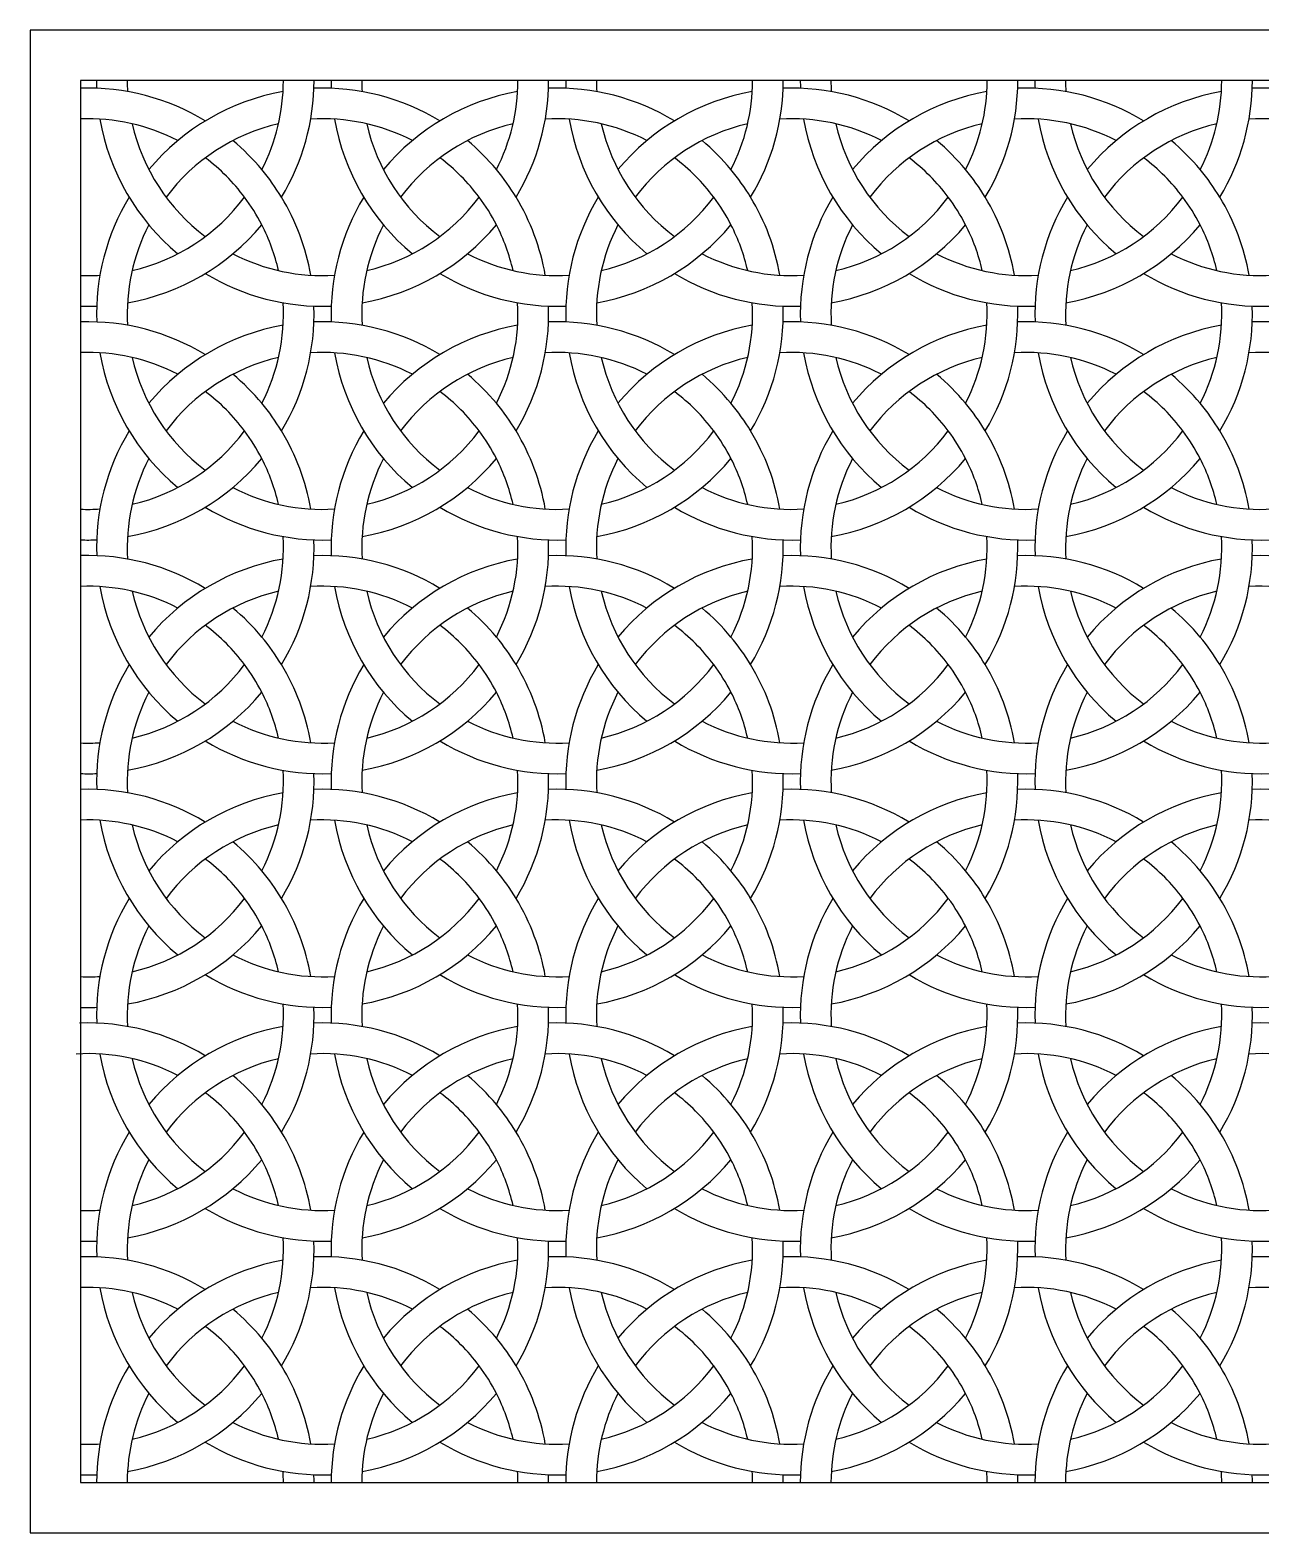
# Model space of a CAD drawing. Header units: inches. Extents: x -0.8 to 0.8, y -0.49 to 0.49.
# Drawn here: x -0.803 to 0, y -0.49 to 0.49 of the extents above; entities that cross this region are included whole.
import ezdxf

# ---------------------------------------------------------------- set-up
doc = ezdxf.new("R2010")
doc.units = ezdxf.units.IN
doc.header["$MEASUREMENT"] = 0
doc.layers.add('border', color=150, linetype='Continuous')
doc.layers.add('red', color=1, linetype='Continuous')

msp = doc.modelspace()

# ---------------------------------------------------------------- linework, layer by layer
at = {"layer": 'border', "linetype": 'Continuous'}
for p, q in [((-0.8028, 0.4903), (-0.8028, -0.4903)), ((0.8028, 0.4903), (-0.8028, 0.4903)), ((0.7698, 0.4573), (-0.7698, 0.4573)), ((-0.7698, 0.4573), (-0.7698, -0.4573)), ((-0.7698, -0.4573), (0.7698, -0.4573)), ((-0.8028, -0.4903), (0.8028, -0.4903))]:
    msp.add_line(p, q, dxfattribs=at)
at = {"layer": 'red'}
for points in [[(-0.61975, 0.3303, 0.093037), (-0.63882, 0.38125, 0.037569), (-0.65165, 0.39927, 0.045427), (-0.67053, 0.41819)], [(-0.46675, 0.3303, 0.093037), (-0.48582, 0.38125, 0.037569), (-0.49865, 0.39927, 0.045427), (-0.51753, 0.41819)], [(-0.31375, 0.3303, 0.093037), (-0.33282, 0.38125, 0.037569), (-0.34565, 0.39927, 0.045427), (-0.36453, 0.41819)], [(-0.16075, 0.3303, 0.093037), (-0.17982, 0.38125, 0.037569), (-0.19265, 0.39927, 0.045427), (-0.21153, 0.41819)], [(-0.00775, 0.3303, 0.093037), (-0.02682, 0.38125, 0.037569), (-0.03965, 0.39927, 0.045427), (-0.05853, 0.41819)], [(-0.64076, 0.33335, 0.062616), (-0.65165, 0.36323, 0.041755), (-0.6629, 0.38125, 0.071486), (-0.6885, 0.40692)], [(-0.48776, 0.33335, 0.062616), (-0.49865, 0.36323, 0.041755), (-0.5099, 0.38125, 0.071486), (-0.5355, 0.40692)], [(-0.33476, 0.33335, 0.062616), (-0.34565, 0.36323, 0.041755), (-0.3569, 0.38125, 0.071486), (-0.3825, 0.40692)], [(-0.18176, 0.33335, 0.062616), (-0.19265, 0.36323, 0.041755), (-0.2039, 0.38125, 0.071486), (-0.2295, 0.40692)], [(-0.02876, 0.33335, 0.062616), (-0.03965, 0.36323, 0.041755), (-0.0509, 0.38125, 0.071486), (-0.0765, 0.40692)], [(-0.61975, 0.1778, 0.093037), (-0.63882, 0.22875, 0.037569), (-0.65165, 0.24677, 0.045427), (-0.67053, 0.26569)], [(-0.46675, 0.1778, 0.093037), (-0.48582, 0.22875, 0.037569), (-0.49865, 0.24677, 0.045427), (-0.51753, 0.26569)], [(-0.31375, 0.1778, 0.093037), (-0.33282, 0.22875, 0.037569), (-0.34565, 0.24677, 0.045427), (-0.36453, 0.26569)], [(-0.16075, 0.1778, 0.093037), (-0.17982, 0.22875, 0.037569), (-0.19265, 0.24677, 0.045427), (-0.21153, 0.26569)], [(-0.00775, 0.1778, 0.093037), (-0.02682, 0.22875, 0.037569), (-0.03965, 0.24677, 0.045427), (-0.05853, 0.26569)], [(-0.64076, 0.18085, 0.062616), (-0.65165, 0.21073, 0.041755), (-0.6629, 0.22875, 0.071486), (-0.6885, 0.25442)], [(-0.48776, 0.18085, 0.062616), (-0.49865, 0.21073, 0.041755), (-0.5099, 0.22875, 0.071486), (-0.5355, 0.25442)], [(-0.33476, 0.18085, 0.062616), (-0.34565, 0.21073, 0.041755), (-0.3569, 0.22875, 0.071486), (-0.3825, 0.25442)], [(-0.18176, 0.18085, 0.062616), (-0.19265, 0.21073, 0.041755), (-0.2039, 0.22875, 0.071486), (-0.2295, 0.25442)], [(-0.02876, 0.18085, 0.062616), (-0.03965, 0.21073, 0.041755), (-0.0509, 0.22875, 0.071486), (-0.0765, 0.25442)], [(-0.61975, 0.0253, 0.093037), (-0.63882, 0.07625, 0.037569), (-0.65165, 0.09427, 0.045427), (-0.67053, 0.11319)], [(-0.46675, 0.0253, 0.093037), (-0.48582, 0.07625, 0.037569), (-0.49865, 0.09427, 0.045427), (-0.51753, 0.11319)], [(-0.31375, 0.0253, 0.093037), (-0.33282, 0.07625, 0.037569), (-0.34565, 0.09427, 0.045427), (-0.36453, 0.11319)], [(-0.16075, 0.0253, 0.093037), (-0.17982, 0.07625, 0.037569), (-0.19265, 0.09427, 0.045427), (-0.21153, 0.11319)], [(-0.00775, 0.0253, 0.093037), (-0.02682, 0.07625, 0.037569), (-0.03965, 0.09427, 0.045427), (-0.05853, 0.11319)], [(-0.64076, 0.02835, 0.062616), (-0.65165, 0.05823, 0.041755), (-0.6629, 0.07625, 0.071486), (-0.6885, 0.10192)], [(-0.48776, 0.02835, 0.062616), (-0.49865, 0.05823, 0.041755), (-0.5099, 0.07625, 0.071486), (-0.5355, 0.10192)], [(-0.33476, 0.02835, 0.062616), (-0.34565, 0.05823, 0.041755), (-0.3569, 0.07625, 0.071486), (-0.3825, 0.10192)], [(-0.18176, 0.02835, 0.062616), (-0.19265, 0.05823, 0.041755), (-0.2039, 0.07625, 0.071486), (-0.2295, 0.10192)], [(-0.02876, 0.02835, 0.062616), (-0.03965, 0.05823, 0.041755), (-0.0509, 0.07625, 0.071486), (-0.0765, 0.10192)], [(-0.61975, -0.1272, 0.093037), (-0.63882, -0.07625, 0.037569), (-0.65165, -0.05823, 0.045427), (-0.67053, -0.03931)], [(-0.46675, -0.1272, 0.093037), (-0.48582, -0.07625, 0.037569), (-0.49865, -0.05823, 0.045427), (-0.51753, -0.03931)], [(-0.31375, -0.1272, 0.093037), (-0.33282, -0.07625, 0.037569), (-0.34565, -0.05823, 0.045427), (-0.36453, -0.03931)], [(-0.16075, -0.1272, 0.093037), (-0.17982, -0.07625, 0.037569), (-0.19265, -0.05823, 0.045427), (-0.21153, -0.03931)], [(-0.00775, -0.1272, 0.093037), (-0.02682, -0.07625, 0.037569), (-0.03965, -0.05823, 0.045427), (-0.05853, -0.03931)], [(-0.64076, -0.12415, 0.062616), (-0.65165, -0.09427, 0.041755), (-0.6629, -0.07625, 0.071486), (-0.6885, -0.05058)], [(-0.48776, -0.12415, 0.062616), (-0.49865, -0.09427, 0.041755), (-0.5099, -0.07625, 0.071486), (-0.5355, -0.05058)], [(-0.33476, -0.12415, 0.062616), (-0.34565, -0.09427, 0.041755), (-0.3569, -0.07625, 0.071486), (-0.3825, -0.05058)], [(-0.18176, -0.12415, 0.062616), (-0.19265, -0.09427, 0.041755), (-0.2039, -0.07625, 0.071486), (-0.2295, -0.05058)], [(-0.02876, -0.12415, 0.062616), (-0.03965, -0.09427, 0.041755), (-0.0509, -0.07625, 0.071486), (-0.0765, -0.05058)], [(-0.61975, -0.2797, 0.093037), (-0.63882, -0.22875, 0.037569), (-0.65165, -0.21073, 0.045427), (-0.67053, -0.19181)], [(-0.46675, -0.2797, 0.093037), (-0.48582, -0.22875, 0.037569), (-0.49865, -0.21073, 0.045427), (-0.51753, -0.19181)], [(-0.31375, -0.2797, 0.093037), (-0.33282, -0.22875, 0.037569), (-0.34565, -0.21073, 0.045427), (-0.36453, -0.19181)], [(-0.16075, -0.2797, 0.093037), (-0.17982, -0.22875, 0.037569), (-0.19265, -0.21073, 0.045427), (-0.21153, -0.19181)], [(-0.00775, -0.2797, 0.093037), (-0.02682, -0.22875, 0.037569), (-0.03965, -0.21073, 0.045427), (-0.05853, -0.19181)], [(-0.64076, -0.27665, 0.062616), (-0.65165, -0.24677, 0.041755), (-0.6629, -0.22875, 0.071486), (-0.6885, -0.20308)], [(-0.48776, -0.27665, 0.062616), (-0.49865, -0.24677, 0.041755), (-0.5099, -0.22875, 0.071486), (-0.5355, -0.20308)], [(-0.33476, -0.27665, 0.062616), (-0.34565, -0.24677, 0.041755), (-0.3569, -0.22875, 0.071486), (-0.3825, -0.20308)], [(-0.18176, -0.27665, 0.062616), (-0.19265, -0.24677, 0.041755), (-0.2039, -0.22875, 0.071486), (-0.2295, -0.20308)], [(-0.02876, -0.27665, 0.062616), (-0.03965, -0.24677, 0.041755), (-0.0509, -0.22875, 0.071486), (-0.0765, -0.20308)], [(-0.61975, -0.4322, 0.093037), (-0.63882, -0.38125, 0.037569), (-0.65165, -0.36323, 0.045427), (-0.67053, -0.34431)], [(-0.46675, -0.4322, 0.093037), (-0.48582, -0.38125, 0.037569), (-0.49865, -0.36323, 0.045427), (-0.51753, -0.34431)], [(-0.31375, -0.4322, 0.093037), (-0.33282, -0.38125, 0.037569), (-0.34565, -0.36323, 0.045427), (-0.36453, -0.34431)], [(-0.16075, -0.4322, 0.093037), (-0.17982, -0.38125, 0.037569), (-0.19265, -0.36323, 0.045427), (-0.21153, -0.34431)], [(-0.00775, -0.4322, 0.093037), (-0.02682, -0.38125, 0.037569), (-0.03965, -0.36323, 0.045427), (-0.05853, -0.34431)], [(-0.64076, -0.42915, 0.062616), (-0.65165, -0.39927, 0.041755), (-0.6629, -0.38125, 0.071486), (-0.6885, -0.35558)], [(-0.48776, -0.42915, 0.062616), (-0.49865, -0.39927, 0.041755), (-0.5099, -0.38125, 0.071486), (-0.5355, -0.35558)], [(-0.33476, -0.42915, 0.062616), (-0.34565, -0.39927, 0.041755), (-0.3569, -0.38125, 0.071486), (-0.3825, -0.35558)], [(-0.18176, -0.42915, 0.062616), (-0.19265, -0.39927, 0.041755), (-0.2039, -0.38125, 0.071486), (-0.2295, -0.35558)], [(-0.02876, -0.42915, 0.062616), (-0.03965, -0.39927, 0.041755), (-0.0509, -0.38125, 0.071486), (-0.0765, -0.35558)]]:
    msp.add_lwpolyline(points, format="xyb", dxfattribs=at)
at = {"layer": 'red', "linetype": 'Continuous'}
for centre, radius, start, end in [((-0.765, 0.305), 0.14743, 58.74294, 91.86571), ((-0.612, 0.4575), 0.14743, 180.07772, 182.01163), ((-0.612, 0.4575), 0.12743, 180.08992, 183.30098), ((-0.765, 0.4575), 0.12743, 332.81191, 359.91008), ((-0.765, 0.4575), 0.14743, 328.85652, 359.92228), ((-0.612, 0.305), 0.14743, 58.74294, 92.19918), ((-0.459, 0.4575), 0.14743, 180.07772, 182.01163), ((-0.459, 0.4575), 0.12743, 180.08992, 183.30098), ((-0.612, 0.4575), 0.12743, 332.81191, 359.91008), ((-0.612, 0.4575), 0.14743, 328.85652, 359.92228), ((-0.459, 0.305), 0.14743, 58.74294, 92.19918), ((-0.306, 0.4575), 0.14743, 180.07772, 182.01163), ((-0.306, 0.4575), 0.12743, 180.08992, 183.30098), ((-0.459, 0.4575), 0.12743, 332.81191, 359.91008), ((-0.459, 0.4575), 0.14743, 328.85652, 359.92228), ((-0.306, 0.305), 0.14743, 58.74294, 92.19918), ((-0.153, 0.4575), 0.14743, 180.07772, 182.01163), ((-0.153, 0.4575), 0.12743, 180.08992, 183.30098), ((-0.306, 0.4575), 0.12743, 332.81191, 359.91008), ((-0.306, 0.4575), 0.14743, 328.85652, 359.92228), ((-0.153, 0.305), 0.14743, 58.74294, 92.19918), ((0, 0.4575), 0.14743, 180.07772, 182.01163), ((0, 0.4575), 0.12743, 180.08992, 183.30098), ((-0.153, 0.4575), 0.12743, 332.81191, 359.91008), ((-0.153, 0.4575), 0.14743, 328.85652, 359.92228), ((0, 0.305), 0.14743, 58.74294, 92.19918), ((-0.612, 0.305), 0.14743, 100.06969, 140.25029), ((-0.459, 0.305), 0.14743, 100.06969, 140.25029), ((-0.306, 0.305), 0.14743, 100.06969, 140.25029), ((-0.153, 0.305), 0.14743, 100.06969, 140.25029), ((0, 0.305), 0.14743, 100.06969, 140.25029), ((-0.765, 0.305), 0.12743, 62.65566, 92.15866), ((-0.612, 0.4575), 0.14743, 189.88214, 230.15363), ((-0.612, 0.305), 0.12743, 62.65566, 93.48853), ((-0.459, 0.4575), 0.14743, 189.88214, 230.15363), ((-0.459, 0.305), 0.12743, 62.65566, 93.48853), ((-0.306, 0.4575), 0.14743, 189.88214, 230.15363), ((-0.306, 0.305), 0.12743, 62.65566, 93.48853), ((-0.153, 0.4575), 0.14743, 189.88214, 230.15363), ((-0.153, 0.305), 0.12743, 62.65566, 93.48853), ((0, 0.4575), 0.14743, 189.88214, 230.15363), ((0, 0.305), 0.12743, 62.65566, 93.48853), ((-0.612, 0.4575), 0.12743, 192.8563, 233.10762), ((-0.612, 0.305), 0.12743, 103.04384, 143.24804), ((-0.459, 0.4575), 0.12743, 192.8563, 233.10762), ((-0.459, 0.305), 0.12743, 103.04384, 143.24804), ((-0.306, 0.4575), 0.12743, 192.8563, 233.10762), ((-0.306, 0.305), 0.12743, 103.04384, 143.24804), ((-0.153, 0.4575), 0.12743, 192.8563, 233.10762), ((-0.153, 0.305), 0.12743, 103.04384, 143.24804), ((0, 0.4575), 0.12743, 192.8563, 233.10762), ((0, 0.305), 0.12743, 103.04384, 143.24804), ((-0.612, 0.305), 0.14743, 148.85652, 182.01163), ((-0.765, 0.4575), 0.12743, 283.04384, 323.24804), ((-0.459, 0.305), 0.14743, 148.85652, 182.01163), ((-0.612, 0.4575), 0.12743, 283.04384, 323.24804), ((-0.306, 0.305), 0.14743, 148.85652, 182.01163), ((-0.459, 0.4575), 0.12743, 283.04384, 323.24804), ((-0.153, 0.305), 0.14743, 148.85652, 182.01163), ((-0.306, 0.4575), 0.12743, 283.04384, 323.24804), ((0, 0.305), 0.14743, 148.85652, 182.01163), ((-0.153, 0.4575), 0.12743, 283.04384, 323.24804), ((-0.612, 0.305), 0.12743, 152.81191, 183.30098), ((-0.765, 0.4575), 0.14743, 280.06969, 320.25029), ((-0.459, 0.305), 0.12743, 152.81191, 183.30098), ((-0.612, 0.4575), 0.14743, 280.06969, 320.25029), ((-0.306, 0.305), 0.12743, 152.81191, 183.30098), ((-0.459, 0.4575), 0.14743, 280.06969, 320.25029), ((-0.153, 0.305), 0.12743, 152.81191, 183.30098), ((-0.306, 0.4575), 0.14743, 280.06969, 320.25029), ((0, 0.305), 0.12743, 152.81191, 183.30098), ((-0.153, 0.4575), 0.14743, 280.06969, 320.25029), ((-0.612, 0.4575), 0.12743, 242.65566, 273.48853), ((-0.459, 0.4575), 0.12743, 242.65566, 273.48853), ((-0.306, 0.4575), 0.12743, 242.65566, 273.48853), ((-0.153, 0.4575), 0.12743, 242.65566, 273.48853), ((0, 0.4575), 0.12743, 242.65566, 273.48853), ((-0.765, 0.4575), 0.12743, 267.84134, 273.48853), ((-0.612, 0.4575), 0.14743, 238.74294, 272.19918), ((-0.459, 0.4575), 0.14743, 238.74294, 272.19918), ((-0.306, 0.4575), 0.14743, 238.74294, 272.19918), ((-0.153, 0.4575), 0.14743, 238.74294, 272.19918), ((0, 0.4575), 0.14743, 238.74294, 272.19918), ((-0.765, 0.4575), 0.14743, 268.13429, 272.19918), ((-0.765, 0.305), 0.12743, 332.81191, 3.30098), ((-0.765, 0.305), 0.14743, 328.85652, 2.01163), ((-0.612, 0.305), 0.12743, 332.81191, 3.30098), ((-0.612, 0.305), 0.14743, 328.85652, 2.01163), ((-0.459, 0.305), 0.12743, 332.81191, 3.30098), ((-0.459, 0.305), 0.14743, 328.85652, 2.01163), ((-0.306, 0.305), 0.12743, 332.81191, 3.30098), ((-0.306, 0.305), 0.14743, 328.85652, 2.01163), ((-0.153, 0.305), 0.12743, 332.81191, 3.30098), ((-0.153, 0.305), 0.14743, 328.85652, 2.01163), ((-0.765, 0.1525), 0.14743, 58.74294, 91.86571), ((-0.612, 0.1525), 0.14743, 100.06969, 140.25029), ((-0.612, 0.1525), 0.14743, 58.74294, 92.19918), ((-0.459, 0.1525), 0.14743, 100.06969, 140.25029), ((-0.459, 0.1525), 0.14743, 58.74294, 92.19918), ((-0.306, 0.1525), 0.14743, 100.06969, 140.25029), ((-0.306, 0.1525), 0.14743, 58.74294, 92.19918), ((-0.153, 0.1525), 0.14743, 100.06969, 140.25029), ((-0.153, 0.1525), 0.14743, 58.74294, 92.19918), ((0, 0.1525), 0.14743, 100.06969, 140.25029), ((0, 0.1525), 0.14743, 58.74294, 92.19918), ((-0.765, 0.1525), 0.12743, 62.65566, 92.15866), ((-0.612, 0.305), 0.14743, 189.88214, 230.15363), ((-0.612, 0.305), 0.12743, 192.8563, 233.10762), ((-0.612, 0.1525), 0.12743, 103.04384, 143.24804), ((-0.612, 0.1525), 0.12743, 62.65566, 93.48853), ((-0.459, 0.305), 0.14743, 189.88214, 230.15363), ((-0.459, 0.305), 0.12743, 192.8563, 233.10762), ((-0.459, 0.1525), 0.12743, 103.04384, 143.24804), ((-0.459, 0.1525), 0.12743, 62.65566, 93.48853), ((-0.306, 0.305), 0.14743, 189.88214, 230.15363), ((-0.306, 0.305), 0.12743, 192.8563, 233.10762), ((-0.306, 0.1525), 0.12743, 103.04384, 143.24804), ((-0.306, 0.1525), 0.12743, 62.65566, 93.48853), ((-0.153, 0.305), 0.14743, 189.88214, 230.15363), ((-0.153, 0.305), 0.12743, 192.8563, 233.10762), ((-0.153, 0.1525), 0.12743, 103.04384, 143.24804), ((-0.153, 0.1525), 0.12743, 62.65566, 93.48853), ((0, 0.305), 0.14743, 189.88214, 230.15363), ((0, 0.305), 0.12743, 192.8563, 233.10762), ((0, 0.1525), 0.12743, 103.04384, 143.24804), ((0, 0.1525), 0.12743, 62.65566, 93.48853), ((-0.612, 0.1525), 0.14743, 148.85652, 182.01163), ((-0.765, 0.305), 0.12743, 283.04384, 323.24804), ((-0.459, 0.1525), 0.14743, 148.85652, 182.01163), ((-0.612, 0.305), 0.12743, 283.04384, 323.24804), ((-0.306, 0.1525), 0.14743, 148.85652, 182.01163), ((-0.459, 0.305), 0.12743, 283.04384, 323.24804), ((-0.153, 0.1525), 0.14743, 148.85652, 182.01163), ((-0.306, 0.305), 0.12743, 283.04384, 323.24804), ((0, 0.1525), 0.14743, 148.85652, 182.01163), ((-0.153, 0.305), 0.12743, 283.04384, 323.24804), ((-0.612, 0.1525), 0.12743, 152.81191, 183.30098), ((-0.765, 0.305), 0.14743, 280.06969, 320.25029), ((-0.459, 0.1525), 0.12743, 152.81191, 183.30098), ((-0.612, 0.305), 0.14743, 280.06969, 320.25029), ((-0.306, 0.1525), 0.12743, 152.81191, 183.30098), ((-0.459, 0.305), 0.14743, 280.06969, 320.25029), ((-0.153, 0.1525), 0.12743, 152.81191, 183.30098), ((-0.306, 0.305), 0.14743, 280.06969, 320.25029), ((0, 0.1525), 0.12743, 152.81191, 183.30098), ((-0.153, 0.305), 0.14743, 280.06969, 320.25029), ((-0.612, 0.305), 0.12743, 242.65566, 273.48853), ((-0.459, 0.305), 0.12743, 242.65566, 273.48853), ((-0.306, 0.305), 0.12743, 242.65566, 273.48853), ((-0.153, 0.305), 0.12743, 242.65566, 273.48853), ((0, 0.305), 0.12743, 242.65566, 273.48853), ((-0.765, 0.305), 0.12743, 267.84134, 273.48853), ((-0.612, 0.305), 0.14743, 238.74294, 272.19918), ((-0.459, 0.305), 0.14743, 238.74294, 272.19918), ((-0.306, 0.305), 0.14743, 238.74294, 272.19918), ((-0.153, 0.305), 0.14743, 238.74294, 272.19918), ((0, 0.305), 0.14743, 238.74294, 272.19918), ((-0.765, 0.305), 0.14743, 268.13429, 272.19918), ((-0.765, 0.1525), 0.12743, 332.81191, 3.30098), ((-0.765, 0.1525), 0.14743, 328.85652, 2.01163), ((-0.612, 0.1525), 0.12743, 332.81191, 3.30098), ((-0.612, 0.1525), 0.14743, 328.85652, 2.01163), ((-0.459, 0.1525), 0.12743, 332.81191, 3.30098), ((-0.459, 0.1525), 0.14743, 328.85652, 2.01163), ((-0.306, 0.1525), 0.12743, 332.81191, 3.30098), ((-0.306, 0.1525), 0.14743, 328.85652, 2.01163), ((-0.153, 0.1525), 0.12743, 332.81191, 3.30098), ((-0.153, 0.1525), 0.14743, 328.85652, 2.01163), ((-0.765, 0), 0.14743, 58.74294, 91.86571), ((-0.612, 0), 0.14743, 58.74294, 92.19918), ((-0.459, 0), 0.14743, 58.74294, 92.19918), ((-0.306, 0), 0.14743, 58.74294, 92.19918), ((-0.153, 0), 0.14743, 58.74294, 92.19918), ((0, 0), 0.14743, 58.74294, 92.19918), ((-0.612, 0), 0.14743, 100.06969, 140.25029), ((-0.459, 0), 0.14743, 100.06969, 140.25029), ((-0.306, 0), 0.14743, 100.06969, 140.25029), ((-0.153, 0), 0.14743, 100.06969, 140.25029), ((0, 0), 0.14743, 100.06969, 140.25029), ((-0.765, 0), 0.12743, 62.65566, 92.15866), ((-0.612, 0.1525), 0.14743, 189.88214, 230.15363), ((-0.612, 0.1525), 0.12743, 192.8563, 233.10762), ((-0.612, 0), 0.12743, 103.04384, 143.24804), ((-0.612, 0), 0.12743, 62.65566, 93.48853), ((-0.459, 0.1525), 0.14743, 189.88214, 230.15363), ((-0.459, 0.1525), 0.12743, 192.8563, 233.10762), ((-0.459, 0), 0.12743, 103.04384, 143.24804), ((-0.459, 0), 0.12743, 62.65566, 93.48853), ((-0.306, 0.1525), 0.14743, 189.88214, 230.15363), ((-0.306, 0.1525), 0.12743, 192.8563, 233.10762), ((-0.306, 0), 0.12743, 103.04384, 143.24804), ((-0.306, 0), 0.12743, 62.65566, 93.48853), ((-0.153, 0.1525), 0.14743, 189.88214, 230.15363), ((-0.153, 0.1525), 0.12743, 192.8563, 233.10762), ((-0.153, 0), 0.12743, 103.04384, 143.24804), ((-0.153, 0), 0.12743, 62.65566, 93.48853), ((0, 0.1525), 0.14743, 189.88214, 230.15363), ((0, 0.1525), 0.12743, 192.8563, 233.10762), ((0, 0), 0.12743, 103.04384, 143.24804), ((0, 0), 0.12743, 62.65566, 93.48853), ((-0.612, 0), 0.14743, 148.85652, 182.01163), ((-0.765, 0.1525), 0.12743, 283.04384, 323.24804), ((-0.459, 0), 0.14743, 148.85652, 182.01163), ((-0.612, 0.1525), 0.12743, 283.04384, 323.24804), ((-0.306, 0), 0.14743, 148.85652, 182.01163), ((-0.459, 0.1525), 0.12743, 283.04384, 323.24804), ((-0.153, 0), 0.14743, 148.85652, 182.01163), ((-0.306, 0.1525), 0.12743, 283.04384, 323.24804), ((0, 0), 0.14743, 148.85652, 182.01163), ((-0.153, 0.1525), 0.12743, 283.04384, 323.24804), ((-0.612, 0), 0.12743, 152.81191, 183.30098), ((-0.765, 0.1525), 0.14743, 280.06969, 320.25029), ((-0.459, 0), 0.12743, 152.81191, 183.30098), ((-0.612, 0.1525), 0.14743, 280.06969, 320.25029), ((-0.306, 0), 0.12743, 152.81191, 183.30098), ((-0.459, 0.1525), 0.14743, 280.06969, 320.25029), ((-0.153, 0), 0.12743, 152.81191, 183.30098), ((-0.306, 0.1525), 0.14743, 280.06969, 320.25029), ((0, 0), 0.12743, 152.81191, 183.30098), ((-0.153, 0.1525), 0.14743, 280.06969, 320.25029), ((-0.612, 0.1525), 0.12743, 242.65566, 273.48853), ((-0.459, 0.1525), 0.12743, 242.65566, 273.48853), ((-0.306, 0.1525), 0.12743, 242.65566, 273.48853), ((-0.153, 0.1525), 0.12743, 242.65566, 273.48853), ((0, 0.1525), 0.12743, 242.65566, 273.48853), ((-0.765, 0.1525), 0.12743, 267.84134, 273.48853), ((-0.612, 0.1525), 0.14743, 238.74294, 272.19918), ((-0.459, 0.1525), 0.14743, 238.74294, 272.19918), ((-0.306, 0.1525), 0.14743, 238.74294, 272.19918), ((-0.153, 0.1525), 0.14743, 238.74294, 272.19918), ((0, 0.1525), 0.14743, 238.74294, 272.19918), ((-0.765, 0.1525), 0.14743, 268.13429, 272.19918), ((-0.765, 0), 0.12743, 332.81191, 3.30098), ((-0.765, 0), 0.14743, 328.85652, 2.01163), ((-0.612, 0), 0.12743, 332.81191, 3.30098), ((-0.612, 0), 0.14743, 328.85652, 2.01163), ((-0.459, 0), 0.12743, 332.81191, 3.30098), ((-0.459, 0), 0.14743, 328.85652, 2.01163), ((-0.306, 0), 0.12743, 332.81191, 3.30098), ((-0.306, 0), 0.14743, 328.85652, 2.01163), ((-0.153, 0), 0.12743, 332.81191, 3.30098), ((-0.153, 0), 0.14743, 328.85652, 2.01163), ((-0.765, -0.1525), 0.14743, 58.74294, 91.86571), ((-0.612, -0.1525), 0.14743, 100.06969, 140.25029), ((-0.612, -0.1525), 0.14743, 58.74294, 92.19918), ((-0.459, -0.1525), 0.14743, 100.06969, 140.25029), ((-0.459, -0.1525), 0.14743, 58.74294, 92.19918), ((-0.306, -0.1525), 0.14743, 100.06969, 140.25029), ((-0.306, -0.1525), 0.14743, 58.74294, 92.19918), ((-0.153, -0.1525), 0.14743, 100.06969, 140.25029), ((-0.153, -0.1525), 0.14743, 58.74294, 92.19918), ((0, -0.1525), 0.14743, 100.06969, 140.25029), ((0, -0.1525), 0.14743, 58.74294, 92.19918), ((-0.765, -0.1525), 0.12743, 62.65566, 92.15866), ((-0.612, 0), 0.14743, 189.88214, 230.15363), ((-0.612, 0), 0.12743, 192.8563, 233.10762), ((-0.612, -0.1525), 0.12743, 103.04384, 143.24804), ((-0.612, -0.1525), 0.12743, 62.65566, 93.48853), ((-0.459, 0), 0.14743, 189.88214, 230.15363), ((-0.459, 0), 0.12743, 192.8563, 233.10762), ((-0.459, -0.1525), 0.12743, 103.04384, 143.24804), ((-0.459, -0.1525), 0.12743, 62.65566, 93.48853), ((-0.306, 0), 0.14743, 189.88214, 230.15363), ((-0.306, 0), 0.12743, 192.8563, 233.10762), ((-0.306, -0.1525), 0.12743, 103.04384, 143.24804), ((-0.306, -0.1525), 0.12743, 62.65566, 93.48853), ((-0.153, 0), 0.14743, 189.88214, 230.15363), ((-0.153, 0), 0.12743, 192.8563, 233.10762), ((-0.153, -0.1525), 0.12743, 103.04384, 143.24804), ((-0.153, -0.1525), 0.12743, 62.65566, 93.48853), ((0, 0), 0.14743, 189.88214, 230.15363), ((0, 0), 0.12743, 192.8563, 233.10762), ((0, -0.1525), 0.12743, 103.04384, 143.24804), ((0, -0.1525), 0.12743, 62.65566, 93.48853), ((-0.612, -0.1525), 0.14743, 148.85652, 182.01163), ((-0.765, 0), 0.12743, 283.04384, 323.24804), ((-0.459, -0.1525), 0.14743, 148.85652, 182.01163), ((-0.612, 0), 0.12743, 283.04384, 323.24804), ((-0.306, -0.1525), 0.14743, 148.85652, 182.01163), ((-0.459, 0), 0.12743, 283.04384, 323.24804), ((-0.153, -0.1525), 0.14743, 148.85652, 182.01163), ((-0.306, 0), 0.12743, 283.04384, 323.24804), ((0, -0.1525), 0.14743, 148.85652, 182.01163), ((-0.153, 0), 0.12743, 283.04384, 323.24804), ((-0.612, -0.1525), 0.12743, 152.81191, 183.30098), ((-0.765, 0), 0.14743, 280.06969, 320.25029), ((-0.459, -0.1525), 0.12743, 152.81191, 183.30098), ((-0.612, 0), 0.14743, 280.06969, 320.25029), ((-0.306, -0.1525), 0.12743, 152.81191, 183.30098), ((-0.459, 0), 0.14743, 280.06969, 320.25029), ((-0.153, -0.1525), 0.12743, 152.81191, 183.30098), ((-0.306, 0), 0.14743, 280.06969, 320.25029), ((0, -0.1525), 0.12743, 152.81191, 183.30098), ((-0.153, 0), 0.14743, 280.06969, 320.25029), ((-0.612, 0), 0.12743, 242.65566, 273.48853), ((-0.459, 0), 0.12743, 242.65566, 273.48853), ((-0.306, 0), 0.12743, 242.65566, 273.48853), ((-0.153, 0), 0.12743, 242.65566, 273.48853), ((0, 0), 0.12743, 242.65566, 273.48853), ((-0.765, 0), 0.12743, 267.84134, 273.48853), ((-0.612, 0), 0.14743, 238.74294, 272.19918), ((-0.459, 0), 0.14743, 238.74294, 272.19918), ((-0.306, 0), 0.14743, 238.74294, 272.19918), ((-0.153, 0), 0.14743, 238.74294, 272.19918), ((0, 0), 0.14743, 238.74294, 272.19918), ((-0.765, -0.1525), 0.12743, 332.81191, 3.30098), ((-0.612, -0.1525), 0.12743, 332.81191, 3.30098), ((-0.459, -0.1525), 0.12743, 332.81191, 3.30098), ((-0.306, -0.1525), 0.12743, 332.81191, 3.30098), ((-0.153, -0.1525), 0.12743, 332.81191, 3.30098), ((-0.765, 0), 0.14743, 268.13429, 272.19918), ((-0.765, -0.1525), 0.14743, 328.85652, 2.01163), ((-0.612, -0.1525), 0.14743, 328.85652, 2.01163), ((-0.459, -0.1525), 0.14743, 328.85652, 2.01163), ((-0.306, -0.1525), 0.14743, 328.85652, 2.01163), ((-0.153, -0.1525), 0.14743, 328.85652, 2.01163), ((-0.765, -0.305), 0.14743, 58.74294, 92.19918), ((-0.612, -0.305), 0.14743, 100.06969, 140.25029), ((-0.612, -0.305), 0.14743, 58.74294, 92.19918), ((-0.459, -0.305), 0.14743, 100.06969, 140.25029), ((-0.459, -0.305), 0.14743, 58.74294, 92.19918), ((-0.306, -0.305), 0.14743, 100.06969, 140.25029), ((-0.306, -0.305), 0.14743, 58.74294, 92.19918), ((-0.153, -0.305), 0.14743, 100.06969, 140.25029), ((-0.153, -0.305), 0.14743, 58.74294, 92.19918), ((0, -0.305), 0.14743, 100.06969, 140.25029), ((0, -0.305), 0.14743, 58.74294, 92.19918), ((-0.765, -0.305), 0.12743, 62.65566, 93.48853), ((-0.612, -0.1525), 0.14743, 189.88214, 230.15363), ((-0.612, -0.1525), 0.12743, 192.8563, 233.10762), ((-0.612, -0.305), 0.12743, 103.04384, 143.24804), ((-0.612, -0.305), 0.12743, 62.65566, 93.48853), ((-0.459, -0.1525), 0.14743, 189.88214, 230.15363), ((-0.459, -0.1525), 0.12743, 192.8563, 233.10762), ((-0.459, -0.305), 0.12743, 103.04384, 143.24804), ((-0.459, -0.305), 0.12743, 62.65566, 93.48853), ((-0.306, -0.1525), 0.14743, 189.88214, 230.15363), ((-0.306, -0.1525), 0.12743, 192.8563, 233.10762), ((-0.306, -0.305), 0.12743, 103.04384, 143.24804), ((-0.306, -0.305), 0.12743, 62.65566, 93.48853), ((-0.153, -0.1525), 0.14743, 189.88214, 230.15363), ((-0.153, -0.1525), 0.12743, 192.8563, 233.10762), ((-0.153, -0.305), 0.12743, 103.04384, 143.24804), ((-0.153, -0.305), 0.12743, 62.65566, 93.48853), ((0, -0.1525), 0.14743, 189.88214, 230.15363), ((0, -0.1525), 0.12743, 192.8563, 233.10762), ((0, -0.305), 0.12743, 103.04384, 143.24804), ((0, -0.305), 0.12743, 62.65566, 93.48853), ((-0.612, -0.305), 0.14743, 148.85652, 182.01163), ((-0.765, -0.1525), 0.12743, 283.04384, 323.24804), ((-0.459, -0.305), 0.14743, 148.85652, 182.01163), ((-0.612, -0.1525), 0.12743, 283.04384, 323.24804), ((-0.306, -0.305), 0.14743, 148.85652, 182.01163), ((-0.459, -0.1525), 0.12743, 283.04384, 323.24804), ((-0.153, -0.305), 0.14743, 148.85652, 182.01163), ((-0.306, -0.1525), 0.12743, 283.04384, 323.24804), ((0, -0.305), 0.14743, 148.85652, 182.01163), ((-0.153, -0.1525), 0.12743, 283.04384, 323.24804), ((-0.612, -0.305), 0.12743, 152.81191, 183.30098), ((-0.765, -0.1525), 0.14743, 280.06969, 320.25029), ((-0.459, -0.305), 0.12743, 152.81191, 183.30098), ((-0.612, -0.1525), 0.14743, 280.06969, 320.25029), ((-0.306, -0.305), 0.12743, 152.81191, 183.30098), ((-0.459, -0.1525), 0.14743, 280.06969, 320.25029), ((-0.153, -0.305), 0.12743, 152.81191, 183.30098), ((-0.306, -0.1525), 0.14743, 280.06969, 320.25029), ((0, -0.305), 0.12743, 152.81191, 183.30098), ((-0.153, -0.1525), 0.14743, 280.06969, 320.25029), ((-0.612, -0.1525), 0.12743, 242.65566, 273.48853), ((-0.459, -0.1525), 0.12743, 242.65566, 273.48853), ((-0.306, -0.1525), 0.12743, 242.65566, 273.48853), ((-0.153, -0.1525), 0.12743, 242.65566, 273.48853), ((0, -0.1525), 0.12743, 242.65566, 273.48853), ((-0.765, -0.1525), 0.12743, 267.84134, 273.48853), ((-0.612, -0.1525), 0.14743, 238.74294, 272.19918), ((-0.459, -0.1525), 0.14743, 238.74294, 272.19918), ((-0.306, -0.1525), 0.14743, 238.74294, 272.19918), ((-0.153, -0.1525), 0.14743, 238.74294, 272.19918), ((0, -0.1525), 0.14743, 238.74294, 272.19918), ((-0.765, -0.1525), 0.14743, 268.13429, 272.19918), ((-0.765, -0.305), 0.12743, 332.81191, 3.30098), ((-0.765, -0.305), 0.14743, 328.85652, 2.01163), ((-0.612, -0.305), 0.12743, 332.81191, 3.30098), ((-0.612, -0.305), 0.14743, 328.85652, 2.01163), ((-0.459, -0.305), 0.12743, 332.81191, 3.30098), ((-0.459, -0.305), 0.14743, 328.85652, 2.01163), ((-0.306, -0.305), 0.12743, 332.81191, 3.30098), ((-0.306, -0.305), 0.14743, 328.85652, 2.01163), ((-0.153, -0.305), 0.12743, 332.81191, 3.30098), ((-0.153, -0.305), 0.14743, 328.85652, 2.01163), ((-0.765, -0.4575), 0.14743, 58.74294, 91.86571), ((-0.612, -0.4575), 0.14743, 100.06969, 140.25029), ((-0.612, -0.4575), 0.14743, 58.74294, 92.19918), ((-0.459, -0.4575), 0.14743, 100.06969, 140.25029), ((-0.459, -0.4575), 0.14743, 58.74294, 92.19918), ((-0.306, -0.4575), 0.14743, 100.06969, 140.25029), ((-0.306, -0.4575), 0.14743, 58.74294, 92.19918), ((-0.153, -0.4575), 0.14743, 100.06969, 140.25029), ((-0.153, -0.4575), 0.14743, 58.74294, 92.19918), ((0, -0.4575), 0.14743, 100.06969, 140.25029), ((0, -0.4575), 0.14743, 58.74294, 92.19918), ((-0.765, -0.4575), 0.12743, 62.65566, 92.15866), ((-0.612, -0.305), 0.14743, 189.88214, 230.15363), ((-0.612, -0.305), 0.12743, 192.8563, 233.10762), ((-0.612, -0.4575), 0.12743, 103.04384, 143.24804), ((-0.612, -0.4575), 0.12743, 62.65566, 93.48853), ((-0.459, -0.305), 0.14743, 189.88214, 230.15363), ((-0.459, -0.305), 0.12743, 192.8563, 233.10762), ((-0.459, -0.4575), 0.12743, 103.04384, 143.24804), ((-0.459, -0.4575), 0.12743, 62.65566, 93.48853), ((-0.306, -0.305), 0.14743, 189.88214, 230.15363), ((-0.306, -0.305), 0.12743, 192.8563, 233.10762), ((-0.306, -0.4575), 0.12743, 103.04384, 143.24804), ((-0.306, -0.4575), 0.12743, 62.65566, 93.48853), ((-0.153, -0.305), 0.14743, 189.88214, 230.15363), ((-0.153, -0.305), 0.12743, 192.8563, 233.10762), ((-0.153, -0.4575), 0.12743, 103.04384, 143.24804), ((-0.153, -0.4575), 0.12743, 62.65566, 93.48853), ((0, -0.305), 0.14743, 189.88214, 230.15363), ((0, -0.305), 0.12743, 192.8563, 233.10762), ((0, -0.4575), 0.12743, 103.04384, 143.24804), ((0, -0.4575), 0.12743, 62.65566, 93.48853), ((-0.612, -0.4575), 0.14743, 148.85652, 179.92228), ((-0.765, -0.305), 0.12743, 283.04384, 323.24804), ((-0.459, -0.4575), 0.14743, 148.85652, 179.92228), ((-0.612, -0.305), 0.12743, 283.04384, 323.24804), ((-0.306, -0.4575), 0.14743, 148.85652, 179.92228), ((-0.459, -0.305), 0.12743, 283.04384, 323.24804), ((-0.153, -0.4575), 0.14743, 148.85652, 179.92228), ((-0.306, -0.305), 0.12743, 283.04384, 323.24804), ((0, -0.4575), 0.14743, 148.85652, 179.92228), ((-0.153, -0.305), 0.12743, 283.04384, 323.24804), ((-0.612, -0.4575), 0.12743, 152.81191, 179.91008), ((-0.765, -0.305), 0.14743, 280.06969, 320.25029), ((-0.459, -0.4575), 0.12743, 152.81191, 179.91008), ((-0.612, -0.305), 0.14743, 280.06969, 320.25029), ((-0.306, -0.4575), 0.12743, 152.81191, 179.91008), ((-0.459, -0.305), 0.14743, 280.06969, 320.25029), ((-0.153, -0.4575), 0.12743, 152.81191, 179.91008), ((-0.306, -0.305), 0.14743, 280.06969, 320.25029), ((0, -0.4575), 0.12743, 152.81191, 179.91008), ((-0.153, -0.305), 0.14743, 280.06969, 320.25029), ((-0.612, -0.305), 0.12743, 242.65566, 273.48853), ((-0.459, -0.305), 0.12743, 242.65566, 273.48853), ((-0.306, -0.305), 0.12743, 242.65566, 273.48853), ((-0.153, -0.305), 0.12743, 242.65566, 273.48853), ((0, -0.305), 0.12743, 242.65566, 273.48853), ((-0.612, -0.305), 0.14743, 238.74294, 272.19918), ((-0.459, -0.305), 0.14743, 238.74294, 272.19918), ((-0.306, -0.305), 0.14743, 238.74294, 272.19918), ((-0.153, -0.305), 0.14743, 238.74294, 272.19918), ((0, -0.305), 0.14743, 238.74294, 272.19918), ((-0.765, -0.305), 0.12743, 267.84134, 273.48853), ((-0.765, -0.4575), 0.12743, 0.08992, 3.30098), ((-0.612, -0.4575), 0.12743, 0.08992, 3.30098), ((-0.459, -0.4575), 0.12743, 0.08992, 3.30098), ((-0.306, -0.4575), 0.12743, 0.08992, 3.30098), ((-0.153, -0.4575), 0.12743, 0.08992, 3.30098), ((-0.765, -0.305), 0.14743, 268.13429, 272.19918), ((-0.765, -0.4575), 0.14743, 0.07772, 2.01163), ((-0.612, -0.4575), 0.14743, 0.07772, 2.01163), ((-0.459, -0.4575), 0.14743, 0.07772, 2.01163), ((-0.306, -0.4575), 0.14743, 0.07772, 2.01163), ((-0.153, -0.4575), 0.14743, 0.07772, 2.01163)]:
    msp.add_arc(centre, radius, start, end, dxfattribs=at)

doc.saveas('drawing.dxf')
